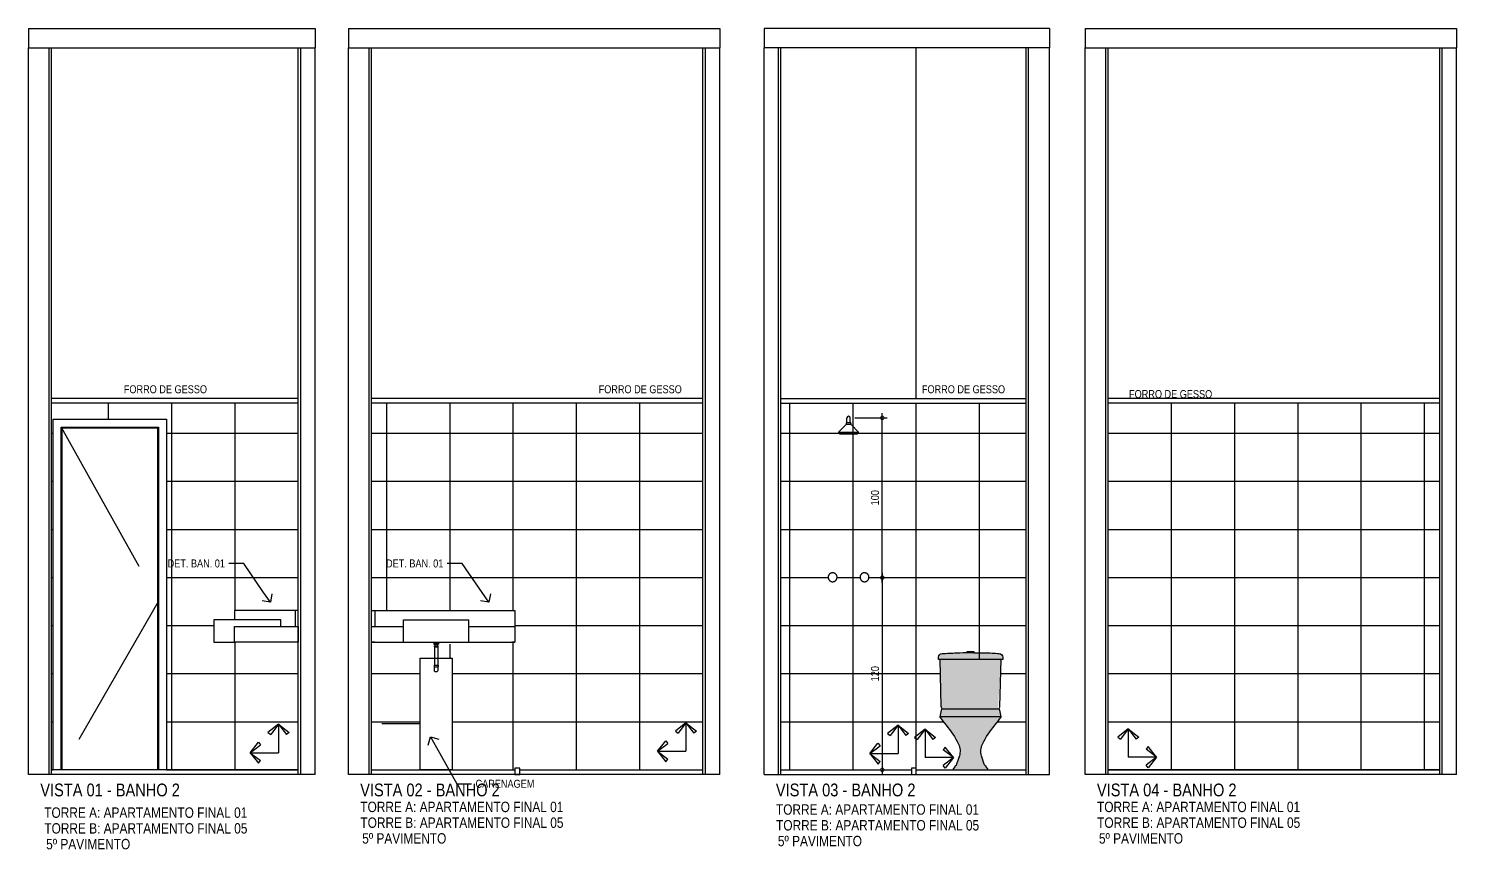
# Model space of a CAD drawing. Header units: metres. Extents: x 3 to 168, y -142 to 28.
# Drawn here: x 78.92 to 87.88, y -65.15 to -60 of the extents above; entities that cross this region are included whole.
import ezdxf
from ezdxf import colors
from ezdxf.entities.mleader import LeaderData, LeaderLine
from ezdxf.math import Vec2, Vec3

# ---------------------------------------------------------------- set-up
doc = ezdxf.new("R2010")
doc.units = ezdxf.units.M
doc.linetypes.add('DASHDOT', pattern=[1, 0.5, -0.25, 0, -0.25])
doc.linetypes.add('DASHEDX2', pattern=[1.5, 1, -0.5])
for name, color, linetype in [('AI-Marcenaria', 2, 'Continuous'), ('ARQ-ALV ACAB', 4, 'Continuous'), ('ARQ-ALV OSSO', 5, 'Continuous'), ('ARQ-AUX1', 1, 'Continuous'), ('ARQ-AUX2', 2, 'Continuous'), ('ARQ-CAX', 1, 'Continuous'), ('ARQ-CERÂMICA', 7, 'Continuous'), ('ARQ-DIM', 2, 'Continuous'), ('ARQ-PRJ', 7, 'DASHEDX2'), ('ARQ-SIM', 1, 'Continuous'), ('ARQ-TXT', 2, 'Continuous')]:
    doc.layers.add(name, color=color, linetype=linetype)
doc.styles.add('Adesa', font='ARIALN.TTF')
doc.dimstyles.new('ADESA 1-0025', dxfattribs={"dimtxt": 0.05, "dimasz": 0.045, "dimexe": 0.03, "dimexo": 0.04, "dimgap": 0.02, "dimtad": 1, "dimtoh": 1, "dimdec": 0, "dimlfac": 100, "dimzin": 4, "dimtxsty": 'Adesa', "dimblk": 'DOTSMALL', "dimcen": 1, "dimdle": 0.03, "dimclrd": 1, "dimclre": 1, "dimclrt": 256, "dimazin": 1, "dimtm": 1e-09, "dimtfac": 1, "dimtdec": 0, "dimtix": 1, "dimtmove": 2, "dimatfit": 0, "dimldrblk": 'DOTSMALL', "dimfxl": 0.8, "dimtvp": 2, "dimtolj": 1, "dimtzin": 0, "dimarcsym": 0})
pattern_1 = [(0, (84.49048, -64.65463), (0, 0.301625), [])]
pattern_2 = [(90, (84.4905, -64.65463), (-0.396875, 2e-17), [])]

# ---------------------------------------------------------------- blocks, each defined once
blk = doc.blocks.new('*U45')
for points in [[(0, 0), (0, 2.2), (-0.71, 2.2), (-0.71, 0)], [(-0.05, 0), (-0.05, 2.15), (-0.66, 2.15), (-0.66, 0)], [(-0.055, 0), (-0.055, 2.145), (-0.655, 2.145), (-0.655, 0)]]:
    blk.add_lwpolyline(points)
at = {"layer": 'ARQ-PRJ'}
blk.add_lwpolyline([(-0.05, 2.15), (-0.66, 1.0575), (-0.05, 0)], dxfattribs=at)
blk = doc.blocks.new('_Open90')
at = {"color": 0, "linetype": 'ByBlock', "lineweight": -2}
for p, q in [((0, 0), (-1, 0)), ((-0.5, 0.5), (0, 0)), ((0, 0), (-0.5, -0.5))]:
    blk.add_line(p, q, dxfattribs=at)
blk = doc.blocks.new('CP929_e')
h = blk.add_hatch(color=255)
h.dxf.hatch_style = 1
edge = h.paths.add_edge_path()
edge.add_line((-0.2008, 0.6911), (0.2008, 0.6911))
edge.add_line((0.2008, 0.6911), (0.2007, 0.706))
edge.add_arc((0.1775, 0.7059), 0.0232, 0.37381, 87.22967)
edge.add_arc((0.8026, 13.6236), 12.9097, 266.83094, 267.22967, ccw=False)
edge.add_arc((0.0251, -0.4194), 1.1548, 86.83094, 91.20233)
edge.add_arc((-0.2136, 10.9563), 10.2234, 270.68894, 271.20233, ccw=False)
edge.add_arc((-0.0771, -0.395), 1.1287, 90.68894, 95.2506)
edge.add_arc((-0.1791, 0.7056), 0.0234, 93.36347, 179.03178)
edge.add_line((-0.2025, 0.706), (-0.2026, 0.6928))
edge.add_line((-0.2026, 0.6928), (-0.2026, 0.6911))
edge.add_line((-0.2026, 0.6911), (-0.2008, 0.6911))
h = blk.add_hatch(color=255)
h.dxf.hatch_style = 1
h.paths.add_polyline_path([(0.19, 0.6911), (-0.19, 0.6911), (-0.183, 0.3966, 0.27163), (-0.1728, 0.38), (0.1728, 0.38, 0.27163), (0.183, 0.3966)])
edge = h.paths.add_edge_path()
edge.add_arc((0.1762, 0.3722), 0.0079, 11.58741, 90, ccw=False)
edge.add_line((0.1839, 0.3737), (0.1925, 0.3322))
edge.add_arc((0.19, 0.3317), 0.00247, -35.4858, 11.58741, ccw=False)
edge.add_arc((-0.451, 0.7887), 0.7897, 319.89583, 324.51388, ccw=False)
edge.add_arc((0.6061, -0.1016), 0.5923, 139.89614, 153.63505)
edge.add_arc((0.1638, 0.1176), 0.0987, 153.63507, 197.83963)
edge.add_line((0.0699, 0.0874), (0.0868, 0.0348))
edge.add_arc((0.1103, 0.0423), 0.0247, 197.84053, 235.7698)
edge.add_arc((0.0909, 0.0138), 0.00987, 34.0222, 55.76888, ccw=False)
edge.add_line((0.099, 0.0193), (0.1079, 0.0062))
edge.add_arc((0.1046, 0.0039), 0.00395, -90, 34.0313, ccw=False)
edge.add_line((0.1046, 0), (-0.1046, 0))
edge.add_arc((-0.1046, 0.0039), 0.00395, 145.96868, 270, ccw=False)
edge.add_line((-0.1079, 0.0062), (-0.099, 0.0193))
edge.add_arc((-0.0909, 0.0138), 0.00987, 124.22894, 145.97562, ccw=False)
edge.add_arc((-0.1103, 0.0423), 0.0247, 304.23111, 342.16038)
edge.add_line((-0.0868, 0.0348), (-0.0699, 0.0874))
edge.add_arc((-0.1638, 0.1176), 0.0987, 342.16044, 386.36499)
edge.add_arc((-0.6061, -0.1016), 0.5923, 26.36501, 40.10392)
edge.add_arc((0.451, 0.7887), 0.7897, 215.48579, 220.10384, ccw=False)
edge.add_arc((-0.19, 0.3317), 0.00247, 168.41164, 215.48486, ccw=False)
edge.add_line((-0.1925, 0.3322), (-0.1839, 0.3737))
edge.add_arc((-0.1762, 0.3722), 0.0079, 90, 168.41258, ccw=False)
edge.add_line((-0.1762, 0.38), (0.1762, 0.38))
edge = h.paths.add_edge_path()
edge.add_line((-0.19, 0.6911), (-0.183, 0.3966))
edge.add_arc((-0.1638, 0.3971), 0.0192, 181.31394, 242.15362)
edge = h.paths.add_edge_path()
edge.add_arc((-0.0018, -1.831), 2.5662, 89.96087, 93.97274)
edge.add_arc((-0.1782, 0.7056), 0.0234, 93.36347, 179.03178)
edge.add_line((-0.2016, 0.706), (-0.2017, 0.6928))
edge.add_arc((-0.1999, 0.6928), 0.00174, 180.28545, 270.64961)
edge.add_line((-0.1999, 0.6911), (-0.1971, 0.6911))
edge.add_line((-0.1971, 0.6911), (0.1971, 0.6911))
edge.add_line((0.1971, 0.6911), (0.1999, 0.6911))
edge.add_arc((0.1999, 0.6928), 0.00174, 269.3504, 359.71454)
edge.add_line((0.2017, 0.6928), (0.2016, 0.706))
edge.add_arc((0.1782, 0.7056), 0.0234, 0.96759, 86.6359)
edge.add_arc((0.0018, -1.8311), 2.5662, 86.02734, 90.03922)
for points in [[(-0.2008, 0.6911), (0.2008, 0.6911), (0.2007, 0.706, 0.398231), (0.1787, 0.729, -0.00174), (0.0889, 0.7337, 0.019076), (0.0009, 0.7352, -0.00224), (-0.0907, 0.7337, 0.019907), (-0.1804, 0.729, 0.39224), (-0.2025, 0.706), (-0.2026, 0.6928), (-0.2026, 0.6911)], [(0.1762, 0.38, -0.356146), (0.1839, 0.3737), (0.1925, 0.3322, -0.208334), (0.1921, 0.3302, -0.020153), (0.1531, 0.2799, 0.060019), (0.0754, 0.1614, 0.195307), (0.0699, 0.0874), (0.0868, 0.0348, 0.167025), (0.0964, 0.0219, -0.095174), (0.099, 0.0193), (0.1079, 0.0062, -0.601047), (0.1046, 0), (-0.1046, 0, -0.601047), (-0.1079, 0.0062), (-0.099, 0.0193, -0.095174), (-0.0964, 0.0219, 0.167025), (-0.0868, 0.0348), (-0.0699, 0.0874, 0.195307), (-0.0754, 0.1614, 0.060019), (-0.1531, 0.2799, -0.020153), (-0.1921, 0.3302, -0.208334), (-0.1925, 0.3322), (-0.1839, 0.3737, -0.356146), (-0.1762, 0.38)]]:
    blk.add_lwpolyline(points, format="xyb", close=True)
at = {"ltscale": 0.016708}
blk.add_lwpolyline([(-0.0237, 0.7353), (-0.0237, 0.7386, -0.407176), (-0.0218, 0.7406, -0.006022), (0, 0.7409, -0.006022), (0.0218, 0.7406, -0.407176), (0.0237, 0.7386), (0.0237, 0.7352)], format="xyb", dxfattribs=at)
for points in [[(-0.19, 0.6911), (-0.183, 0.3966, 0.27188), (-0.1728, 0.38)], [(0.1728, 0.38, 0.27188), (0.183, 0.3966), (0.19, 0.6911)]]:
    blk.add_lwpolyline(points, format="xyb")
for points in [[(-0.19, 0.6911), (0.19, 0.6911)], [(-0.19, 0.3317), (0.19, 0.3317)]]:
    blk.add_lwpolyline(points)
at = {"linetype": 'DASHDOT', "ltscale": 6.24726e-05}
blk.add_lwpolyline([(0.0866, 0.1829), (0.0866, 0.1829)], dxfattribs=at)
blk = doc.blocks.new('MIST. CHUV.')
for points in [[(-0.128, 0), (-0.128, 0.0016), (-0.1277, 0.0037), (-0.1274, 0.0058), (-0.1269, 0.0079), (-0.1266, 0.0089), (-0.1262, 0.0099), (-0.1258, 0.0109), (-0.1254, 0.0118), (-0.1249, 0.0128), (-0.1244, 0.0137), (-0.1239, 0.0146), (-0.1233, 0.0155), (-0.1227, 0.0164), (-0.1221, 0.0172), (-0.1214, 0.0181), (-0.1207, 0.0189), (-0.12, 0.0196), (-0.1192, 0.0204), (-0.1184, 0.0211), (-0.1176, 0.0218), (-0.1159, 0.023), (-0.1141, 0.0242), (-0.1123, 0.0252), (-0.1113, 0.0256), (-0.1103, 0.026), (-0.1094, 0.0264), (-0.1083, 0.0267), (-0.1073, 0.027), (-0.1063, 0.0273), (-0.1053, 0.0275), (-0.1042, 0.0277), (-0.1032, 0.0278), (-0.1021, 0.0279), (-0.1011, 0.028), (-0.1, 0.028), (-0.0984, 0.028), (-0.0963, 0.0278), (-0.0942, 0.0274), (-0.0921, 0.0269), (-0.0911, 0.0266), (-0.0901, 0.0262), (-0.0891, 0.0258), (-0.0882, 0.0254), (-0.0872, 0.0249), (-0.0863, 0.0244), (-0.0854, 0.0239), (-0.0845, 0.0233), (-0.0836, 0.0227), (-0.0828, 0.0221), (-0.0819, 0.0214), (-0.0811, 0.0207), (-0.0804, 0.02), (-0.0796, 0.0192), (-0.0789, 0.0184), (-0.0782, 0.0176), (-0.077, 0.0159), (-0.0758, 0.0141), (-0.0748, 0.0123), (-0.0744, 0.0113), (-0.074, 0.0103), (-0.0736, 0.0094), (-0.0733, 0.0084), (-0.073, 0.0073), (-0.0727, 0.0063), (-0.0725, 0.0053), (-0.0723, 0.0042), (-0.0722, 0.0032), (-0.0721, 0.0021), (-0.072, 0.0011), (-0.072, 0), (-0.072, -0.0016), (-0.0722, -0.0037), (-0.0726, -0.0058), (-0.0731, -0.0079), (-0.0734, -0.0089), (-0.0738, -0.0099), (-0.0742, -0.0109), (-0.0746, -0.0118), (-0.0751, -0.0128), (-0.0756, -0.0137), (-0.0761, -0.0146), (-0.0767, -0.0155), (-0.0773, -0.0164), (-0.0779, -0.0172), (-0.0786, -0.0181), (-0.0793, -0.0189), (-0.08, -0.0196), (-0.0808, -0.0204), (-0.0816, -0.0211), (-0.0824, -0.0218), (-0.0841, -0.023), (-0.0859, -0.0242), (-0.0877, -0.0252), (-0.0887, -0.0256), (-0.0897, -0.026), (-0.0906, -0.0264), (-0.0916, -0.0267), (-0.0927, -0.027), (-0.0937, -0.0273), (-0.0947, -0.0275), (-0.0958, -0.0277), (-0.0968, -0.0278), (-0.0979, -0.0279), (-0.0989, -0.028), (-0.1, -0.028), (-0.1016, -0.028), (-0.1037, -0.0277), (-0.1058, -0.0274), (-0.1079, -0.0269), (-0.1089, -0.0266), (-0.1099, -0.0262), (-0.1109, -0.0258), (-0.1118, -0.0254), (-0.1128, -0.0249), (-0.1137, -0.0244), (-0.1146, -0.0239), (-0.1155, -0.0233), (-0.1164, -0.0227), (-0.1172, -0.0221), (-0.1181, -0.0214), (-0.1189, -0.0207), (-0.1196, -0.02), (-0.1204, -0.0192), (-0.1211, -0.0184), (-0.1218, -0.0176), (-0.123, -0.0159), (-0.1242, -0.0141), (-0.1252, -0.0123), (-0.1256, -0.0113), (-0.126, -0.0103), (-0.1264, -0.0094), (-0.1267, -0.0083), (-0.127, -0.0073), (-0.1273, -0.0063), (-0.1275, -0.0053), (-0.1277, -0.0042), (-0.1278, -0.0032), (-0.1279, -0.0021), (-0.128, -0.0011)], [(0.072, 0), (0.072, 0.0016), (0.0723, 0.0037), (0.0726, 0.0058), (0.0731, 0.0079), (0.0734, 0.0089), (0.0738, 0.0099), (0.0742, 0.0109), (0.0746, 0.0118), (0.0751, 0.0128), (0.0756, 0.0137), (0.0761, 0.0146), (0.0767, 0.0155), (0.0773, 0.0164), (0.0779, 0.0172), (0.0786, 0.0181), (0.0793, 0.0189), (0.08, 0.0196), (0.0808, 0.0204), (0.0816, 0.0211), (0.0824, 0.0218), (0.0841, 0.023), (0.0859, 0.0242), (0.0877, 0.0252), (0.0887, 0.0256), (0.0897, 0.026), (0.0906, 0.0264), (0.0917, 0.0267), (0.0927, 0.027), (0.0937, 0.0273), (0.0947, 0.0275), (0.0958, 0.0277), (0.0968, 0.0278), (0.0979, 0.0279), (0.0989, 0.028), (0.1, 0.028), (0.1016, 0.028), (0.1037, 0.0278), (0.1058, 0.0274), (0.1079, 0.0269), (0.1089, 0.0266), (0.1099, 0.0262), (0.1109, 0.0258), (0.1118, 0.0254), (0.1128, 0.0249), (0.1137, 0.0244), (0.1146, 0.0239), (0.1155, 0.0233), (0.1164, 0.0227), (0.1172, 0.0221), (0.1181, 0.0214), (0.1189, 0.0207), (0.1196, 0.02), (0.1204, 0.0192), (0.1211, 0.0184), (0.1218, 0.0176), (0.123, 0.0159), (0.1242, 0.0141), (0.1252, 0.0123), (0.1256, 0.0113), (0.126, 0.0103), (0.1264, 0.0094), (0.1267, 0.0084), (0.127, 0.0073), (0.1273, 0.0063), (0.1275, 0.0053), (0.1277, 0.0042), (0.1278, 0.0032), (0.1279, 0.0021), (0.128, 0.0011), (0.128, 0), (0.128, -0.0016), (0.1277, -0.0037), (0.1274, -0.0058), (0.1269, -0.0079), (0.1266, -0.0089), (0.1262, -0.0099), (0.1258, -0.0109), (0.1254, -0.0118), (0.1249, -0.0128), (0.1244, -0.0137), (0.1239, -0.0146), (0.1233, -0.0155), (0.1227, -0.0164), (0.1221, -0.0172), (0.1214, -0.0181), (0.1207, -0.0189), (0.12, -0.0196), (0.1192, -0.0204), (0.1184, -0.0211), (0.1176, -0.0218), (0.1159, -0.023), (0.1141, -0.0242), (0.1123, -0.0252), (0.1113, -0.0256), (0.1103, -0.026), (0.1094, -0.0264), (0.1083, -0.0267), (0.1073, -0.027), (0.1063, -0.0273), (0.1053, -0.0275), (0.1042, -0.0277), (0.1032, -0.0278), (0.1021, -0.0279), (0.1011, -0.028), (0.1, -0.028), (0.0984, -0.0279), (0.0963, -0.0277), (0.0942, -0.0274), (0.0921, -0.0269), (0.0911, -0.0266), (0.0901, -0.0262), (0.0891, -0.0258), (0.0882, -0.0254), (0.0872, -0.0249), (0.0863, -0.0244), (0.0854, -0.0239), (0.0845, -0.0233), (0.0836, -0.0227), (0.0828, -0.0221), (0.0819, -0.0214), (0.0811, -0.0207), (0.0804, -0.02), (0.0796, -0.0192), (0.0789, -0.0184), (0.0782, -0.0176), (0.077, -0.0159), (0.0758, -0.0141), (0.0748, -0.0123), (0.0744, -0.0113), (0.074, -0.0103), (0.0736, -0.0094), (0.0733, -0.0083), (0.073, -0.0073), (0.0727, -0.0063), (0.0725, -0.0053), (0.0723, -0.0042), (0.0722, -0.0032), (0.0721, -0.0021), (0.072, -0.0011)]]:
    blk.add_lwpolyline(points, close=True)
blk = doc.blocks.new('chuveiro frente')
for p, q in [((-0.01, 0.0698), (-0.01, 0.0998)), ((0.01, 0.0698), (0.01, 0.0998)), ((-0.0626, 0.01), (0.0626, 0.01)), ((-0.0623, 0.005), (0.0623, 0.005)), ((-0.0174, 0.0566), (-0.0613, 0.0127)), ((-0.0549, 0), (0.0549, 0)), ((-0.0109, 0.0698), (0.0109, 0.0698)), ((-0.0109, 0.0598), (0.0109, 0.0598)), ((0.0174, 0.0566), (0.0613, 0.0127))]:
    blk.add_line(p, q)
for centre, radius, start, end in [((0, 0.0998), 0.01, 0, 180), ((-0.0549, 0.008), 0.008, 143.71904, 270), ((-0.0109, 0.0518), 0.008, 90, 143.71904), ((-0.0109, 0.0648), 0.005, 90, 270), ((0.0109, 0.0648), 0.005, 270, 90), ((0.0109, 0.0518), 0.008, 36.28096, 90), ((0.0549, 0.008), 0.008, 270, 36.28096)]:
    blk.add_arc(centre, radius, start, end)
blk = doc.blocks.new('_DotSmall')
at = {"color": 0, "linetype": 'ByBlock', "const_width": 0.5}
blk.add_lwpolyline([(-0.0625, 0, 1), (0.0625, 0, 1)], format="xyb", close=True, dxfattribs=at)
blk = doc.blocks.new('*D184')
at = {"layer": 'ARQ-DIM', "color": 1, "lineweight": -2, "transparency": 16777216}
for p, q in [((84.2773, -63.4187), (84.2773, -64.6846)), ((84.2334, -63.4487), (84.3073, -63.4487)), ((84.0634, -64.6546), (84.3073, -64.6546))]:
    blk.add_line(p, q, dxfattribs=at)
at = {"layer": 'Defpoints', "color": 0, "transparency": 16777216}
for p in [(84.1934, -63.4487), (84.0234, -64.6546), (84.2773, -64.6546)]:
    blk.add_point(p, dxfattribs=at)
at = {"layer": 'ARQ-DIM', "color": 1, "lineweight": -2, "transparency": 16777216, "xscale": 0.045, "yscale": 0.045, "zscale": 0.045}
for p, rotation in [((84.2773, -63.4487), 90), ((84.2773, -64.6546), 270)]:
    blk.add_blockref('_DotSmall', p, dxfattribs=dict(at, rotation=rotation))
at = {"layer": 'ARQ-DIM', "transparency": 16777216, "insert": (84.2318, -64.0517), "char_height": 0.05, "attachment_point": 5, "rotation": 90, "style": 'Adesa'}
blk.add_mtext('\\A1;120', dxfattribs=at)
blk = doc.blocks.new('*D185')
at = {"layer": 'ARQ-DIM', "color": 1, "lineweight": -2, "transparency": 16777216}
for p, q in [((84.1055, -62.4466), (84.3073, -62.4466)), ((84.2773, -63.4787), (84.2773, -62.4166)), ((84.2334, -63.4487), (84.3073, -63.4487))]:
    blk.add_line(p, q, dxfattribs=at)
at = {"layer": 'Defpoints', "color": 0, "transparency": 16777216}
for p in [(84.0655, -62.4466), (84.2773, -62.4466), (84.1934, -63.4487)]:
    blk.add_point(p, dxfattribs=at)
at = {"layer": 'ARQ-DIM', "color": 1, "lineweight": -2, "transparency": 16777216, "xscale": 0.045, "yscale": 0.045, "zscale": 0.045}
for p, rotation in [((84.2773, -62.4466), 90), ((84.2773, -63.4487), 270)]:
    blk.add_blockref('_DotSmall', p, dxfattribs=dict(at, rotation=rotation))
at = {"layer": 'ARQ-DIM', "transparency": 16777216, "insert": (84.2318, -62.9477), "char_height": 0.05, "attachment_point": 5, "rotation": 90, "style": 'Adesa'}
blk.add_mtext('\\A1;100', dxfattribs=at)
blk = doc.blocks.new('Seta para pag.piso')
for p, q in [((0, 0.1126), (-0.0418, 0.0796)), ((-0.0418, 0.0796), (-0.0312, 0.0715)), ((0, 0.1126), (-0.0312, 0.0715)), ((0, 0.1126), (0, 0)), ((0, 0.1126), (0.0418, 0.0795)), ((0, 0.1126), (0.0312, 0.0715)), ((0.0418, 0.0795), (0.0312, 0.0715)), ((-0.1126, 0), (-0.0795, 0.0418)), ((-0.1126, 0), (-0.0715, 0.0312)), ((-0.1126, 0), (0, 0)), ((-0.1126, 0), (-0.0796, -0.0418)), ((-0.1126, 0), (-0.0715, -0.0312)), ((-0.0795, 0.0418), (-0.0715, 0.0312)), ((-0.0796, -0.0418), (-0.0715, -0.0312))]:
    blk.add_line(p, q)
blk = doc.blocks.new('AREAS MOLHADAS')
at = {"layer": 'ARQ-CERÂMICA'}
h = blk.add_hatch(dxfattribs=at)
h.set_pattern_fill('LINE', color=256, scale=0.095)
h.set_pattern_definition([(0, (80.6123, -64.65463), (0, 0.301625), [])])
h.paths.add_polyline_path([(80.6123, -62.3546), (79.7845, -62.3546), (79.7845, -64.6546), (80.6123, -64.6546), (80.6123, -63.8546), (80.2123, -63.8546), (80.0823, -63.8546), (80.0823, -63.7146), (80.2123, -63.7146), (80.2123, -63.6546), (80.5923, -63.6546), (80.6123, -63.6546)])
h.paths.add_polyline_path([(79.7845, -62.3546), (79.0645, -62.3546), (79.0645, -64.6546), (79.0745, -64.6546), (79.0745, -62.4546), (79.7845, -62.4546)])
h = blk.add_hatch(dxfattribs=at)
h.set_pattern_fill('LINE', color=256, scale=0.125, angle=90)
h.set_pattern_definition([(90, (80.6123, -64.65463), (-0.396875, 2e-17), [])])
h.paths.add_polyline_path([(80.6123, -62.3546), (79.0645, -62.3546), (79.0645, -64.6546), (79.0745, -64.6546), (79.0745, -62.4546), (79.7845, -62.4546), (79.7845, -64.6546), (80.6123, -64.6546), (80.6123, -63.8546), (80.2123, -63.8546), (80.0823, -63.8546), (80.0823, -63.7146), (80.2123, -63.7146), (80.2123, -63.6546), (80.5923, -63.6546), (80.6123, -63.6546)])
h = blk.add_hatch(dxfattribs=at)
h.set_pattern_fill('LINE', color=256, scale=0.095)
h.set_pattern_definition([(0, (83.1519, -64.65463), (0, 0.301625), [])])
h.paths.add_polyline_path([(81.0719, -62.3546), (81.5387, -62.3546), (83.1519, -62.3546), (83.1519, -64.6546), (82.0019, -64.6546), (82.0019, -64.6446), (81.9719, -64.6446), (81.9719, -64.6546), (81.5769, -64.6546), (81.5769, -63.9546), (81.487, -63.9546), (81.487, -63.8838), (81.4888, -63.8838), (81.4888, -63.8673), (81.4925, -63.8673), (81.9719, -63.8546), (81.9719, -63.6546), (81.9519, -63.6546), (81.0719, -63.6546)])
h.paths.add_polyline_path([(81.0719, -63.8546), (81.0919, -63.8546), (81.4624, -63.8546), (81.4624, -63.8774), (81.4652, -63.8774), (81.4652, -63.8838), (81.4663, -63.9546), (81.3769, -63.9546), (81.3769, -64.6546), (81.0719, -64.6546)], flags=17)
h = blk.add_hatch(dxfattribs=at)
h.set_pattern_fill('LINE', color=256, scale=0.125, angle=90)
h.set_pattern_definition([(90, (83.1519, -64.65463), (-0.396875, 2e-17), [])])
h.paths.add_polyline_path([(81.0719, -62.3546), (81.5387, -62.3546), (83.1519, -62.3546), (83.1519, -64.6546), (82.0019, -64.6546), (82.0019, -64.6446), (81.9719, -64.6446), (81.9719, -64.6546), (81.5769, -64.6546), (81.5769, -63.9546), (81.487, -63.9546), (81.487, -63.8838), (81.4888, -63.8838), (81.4888, -63.8673), (81.4925, -63.8673), (81.9719, -63.8546), (81.9719, -63.6546), (81.9519, -63.6546), (81.0719, -63.6546)])
h = blk.add_hatch(dxfattribs=at)
h.set_pattern_fill('LINE', color=256, scale=0.095)
h.set_pattern_definition(pattern_1)
h.paths.add_polyline_path([(83.6405, -64.6546), (84.4605, -64.6546), (84.4605, -64.6446), (84.4905, -64.6446), (84.4905, -62.3546), (83.6405, -62.3546)])
h.paths.add_polyline_path([(83.9428, -63.4646), (83.9369, -63.4513), (83.9384, -63.4362), (83.9475, -63.424), (83.9608, -63.4181), (83.9759, -63.4195), (83.9881, -63.4286), (83.994, -63.442), (83.9926, -63.4571), (83.9835, -63.4693), (83.9701, -63.4752), (83.955, -63.4738)], flags=16)
h.paths.add_polyline_path([(84.1458, -63.4678), (84.1377, -63.4552), (84.1373, -63.44), (84.1443, -63.427), (84.1569, -63.4189), (84.1721, -63.4184), (84.1852, -63.4254), (84.1932, -63.4381), (84.1937, -63.4533), (84.1867, -63.4663), (84.174, -63.4744), (84.1589, -63.4748)], flags=16)
h.paths.add_polyline_path([(84.018, -62.5414), (84.0032, -62.5414, 0.6742)], flags=16)
h.paths.add_polyline_path([(84.2835, -64.1136), (84.2835, -63.9931), (84.1795, -63.9931), (84.1795, -64.1136)], flags=24)
h.paths.add_polyline_path([(84.2835, -63.0096), (84.2835, -62.8891), (84.1795, -62.8891), (84.1795, -63.0096)], flags=24)
h = blk.add_hatch(dxfattribs=at)
h.set_pattern_fill('LINE', color=256, scale=0.125, angle=90)
h.set_pattern_definition(pattern_2)
h.paths.add_polyline_path([(83.6405, -64.6546), (84.4605, -64.6546), (84.4605, -64.6446), (84.4905, -64.6446), (84.4905, -62.3546), (83.6405, -62.3546)])
h.paths.add_polyline_path([(84.0032, -62.5414, 0.6742), (84.018, -62.5414)], flags=16)
h.paths.add_polyline_path([(83.9867, -63.427), (83.9936, -63.4398), (83.9933, -63.455), (83.9851, -63.4678), (83.9723, -63.4748), (83.9571, -63.4745), (83.9443, -63.4663), (83.9374, -63.4534), (83.9376, -63.4382), (83.9458, -63.4254), (83.9587, -63.4185), (83.9739, -63.4188)], flags=16)
h.paths.add_polyline_path([(84.166, -63.4176), (84.1806, -63.4219), (84.1908, -63.4327), (84.1945, -63.4472), (84.1902, -63.4618), (84.1794, -63.472), (84.1649, -63.4756), (84.1504, -63.4714), (84.1401, -63.4606), (84.1365, -63.4461), (84.1407, -63.4315), (84.1515, -63.4213)], flags=16)
h.paths.add_polyline_path([(84.2835, -64.1136), (84.2835, -63.9931), (84.1795, -63.9931), (84.1795, -64.1136)], flags=24)
h.paths.add_polyline_path([(84.2835, -63.0096), (84.2835, -62.8891), (84.1795, -62.8891), (84.1795, -63.0096)], flags=24)
h = blk.add_hatch(dxfattribs=at)
h.set_pattern_fill('LINE', color=256, scale=0.095)
h.set_pattern_definition(pattern_1)
h.paths.add_polyline_path([(84.4905, -62.3546), (85.1806, -62.3546), (85.1806, -64.6546), (84.9352, -64.6545, 0.600997), (84.9385, -64.6484), (84.9285, -64.6335, -0.185237), (84.9174, -64.6198), (84.9005, -64.5672, -0.195307), (84.906, -64.4931, -0.060019), (84.9837, -64.3746, 0.02071), (85.0237, -64.3229), (85.0232, -64.3229), (85.0132, -64.2745), (85.0034, -64.2745, 0.27163), (85.0136, -64.2579), (85.0207, -63.9634), (84.6406, -63.9634), (84.6476, -64.2579, 0.27163), (84.6578, -64.2745), (84.648, -64.2745), (84.6379, -64.3234, 0.020493), (84.6776, -64.3746, -0.06002), (84.7552, -64.4931, -0.195307), (84.7607, -64.5672), (84.7438, -64.6198, -0.185237), (84.7327, -64.6335), (84.7185, -64.6546), (84.4905, -64.6546)])
h.paths.add_polyline_path([(84.8088, -63.9139, -0.006022), (84.8306, -63.9137, -0.006022), (84.8524, -63.9139, -0.407179), (84.8543, -63.9159), (84.8543, -63.914, 0.006555), (84.8306, -63.9137, 0.006022), (84.8088, -63.9139, 0.407179), (84.8069, -63.9159), (84.8069, -63.9159, -0.407176)], flags=16)
h = blk.add_hatch(dxfattribs=at)
h.set_pattern_fill('LINE', color=256, scale=0.125, angle=90)
h.set_pattern_definition(pattern_2)
h.paths.add_polyline_path([(84.4905, -62.3546), (85.1806, -62.3546), (85.1806, -64.6546), (84.9352, -64.6545, 0.600997), (84.9385, -64.6484), (84.9285, -64.6335, -0.185237), (84.9174, -64.6198), (84.9005, -64.5672, -0.195307), (84.906, -64.4931, -0.060019), (84.9837, -64.3746, 0.02071), (85.0237, -64.3229), (85.0232, -64.3229), (85.0132, -64.2745), (85.0034, -64.2745, 0.27163), (85.0136, -64.2579), (85.0207, -63.9634), (84.6406, -63.9634), (84.6476, -64.2579, 0.27163), (84.6578, -64.2745), (84.648, -64.2745), (84.6379, -64.3234, 0.020493), (84.6776, -64.3746, -0.06002), (84.7552, -64.4931, -0.195307), (84.7607, -64.5672), (84.7438, -64.6198, -0.185237), (84.7327, -64.6335), (84.7185, -64.6546), (84.4905, -64.6546)])
h.paths.add_polyline_path([(84.8069, -63.9159), (84.8069, -63.9159, -0.407176), (84.8088, -63.9139, -0.006022), (84.8306, -63.9137, -0.006022), (84.8524, -63.9139, -0.407179), (84.8543, -63.9159), (84.8543, -63.914, 0.006555), (84.8306, -63.9137, 0.006022), (84.8088, -63.9139, 0.407179)], flags=16)
h = blk.add_hatch(dxfattribs=at)
h.set_pattern_fill('LINE', color=256, scale=0.095)
h.set_pattern_definition([(0, (85.69523, -64.65463), (0, 0.301625), [])])
h.paths.add_polyline_path([(87.7752, -62.3546), (85.6952, -62.3546), (85.6952, -64.6546), (87.7752, -64.6546)])
h = blk.add_hatch(dxfattribs=at)
h.set_pattern_fill('LINE', color=256, scale=0.125, angle=90)
h.set_pattern_definition([(90, (85.69523, -64.65463), (-0.396875, 2e-17), [])])
h.paths.add_polyline_path([(87.7752, -62.3546), (85.6952, -62.3546), (85.6952, -64.6546), (87.7752, -64.6546)])
h = blk.add_hatch(dxfattribs=at)
h.set_pattern_fill('ANGLE', color=256, scale=0.095, angle=90)
h.set_pattern_definition([(90, (0, 0), (-0.663575, 4e-17), [0.4826, -0.180975]), (180, (0, 0), (-8e-17, -0.663575), [0.4826, -0.180975])])
h.paths.add_polyline_path([(81.0719, -63.8546), (81.0919, -63.8546), (81.4624, -63.8546), (81.4624, -63.8673), (81.4687, -63.8673), (81.4687, -63.8774), (81.4652, -63.8774), (81.4652, -63.8838), (81.467, -63.8838), (81.467, -63.9546), (81.3769, -63.9546), (81.3769, -64.6546), (81.0719, -64.6546)])
at = {"ltscale": 0.475}
blk.add_lwpolyline([(80.2123, -63.8546), (80.2123, -63.7546), (80.5967, -63.7546)], dxfattribs=at)
at = {"layer": 'AI-Marcenaria'}
blk.add_lwpolyline([(80.6123, -63.8546), (80.2123, -63.8546), (80.2123, -63.7546), (80.6123, -63.7546)], close=True, dxfattribs=at)
at = {"layer": 'ARQ-ALV ACAB'}
for p, q in [((79.0645, -64.6846), (79.0645, -60.1246)), ((80.6123, -64.6846, 0), (80.6123, -60.1246, 0)), ((81.0719, -64.6846, 0), (81.0719, -60.1246, 0)), ((83.1519, -64.6846, 0), (83.1519, -60.1246, 0)), ((83.6405, -64.6846, 0), (83.6405, -60.1246, 0)), ((85.1806, -64.6846, 0), (85.1806, -60.1246, 0)), ((85.6952, -64.6846, 0), (85.6952, -60.1246, 0)), ((87.7752, -64.6846, 0), (87.7752, -60.1246, 0)), ((80.6123, -64.6546, 0), (79.0645, -64.6546)), ((81.0719, -64.6546, 0), (81.9719, -64.6546, 0)), ((82.0019, -64.6546, 0), (83.1519, -64.6546, 0)), ((83.6405, -64.6546, 0), (84.4605, -64.6546, 0)), ((84.4905, -64.6546, 0), (85.1806, -64.6546, 0)), ((87.7752, -64.6546, 0), (85.6952, -64.6546, 0))]:
    blk.add_line(p, q, dxfattribs=at)
at = {"layer": 'ARQ-ALV ACAB', "elevation": 0}
for points in [[(82.0019, -64.6446), (81.9719, -64.6446), (81.9719, -64.6846), (82.0019, -64.6846)], [(84.4905, -64.6446), (84.4605, -64.6446), (84.4605, -64.6846), (84.4905, -64.6846)]]:
    blk.add_lwpolyline(points, close=True, dxfattribs=at)
at = {"layer": 'ARQ-ALV OSSO'}
for p, q in [((78.9196, -64.6846), (78.9196, -60.1246)), ((79.0495, -64.6846), (79.0495, -60.1246)), ((80.6273, -64.6846, 0), (80.6273, -60.1246, 0)), ((80.7173, -64.6846, 0), (80.7173, -60.1246, 0)), ((80.927, -64.6846, 0), (80.927, -60.1246, 0)), ((81.0569, -64.6846, 0), (81.0569, -60.1246, 0)), ((83.1669, -64.6846, 0), (83.1669, -60.1246, 0)), ((83.2569, -64.6846, 0), (83.2569, -60.1246, 0)), ((83.5355, -64.6846, 0), (83.5355, -60.1246, 0)), ((83.6255, -64.6846, 0), (83.6255, -60.1246, 0)), ((85.1955, -64.6846, 0), (85.1955, -60.1246, 0)), ((85.3255, -64.6846, 0), (85.3255, -60.1246, 0)), ((85.5503, -64.6846, 0), (85.5503, -60.1246, 0)), ((85.6802, -64.6846, 0), (85.6802, -60.1246, 0)), ((87.7902, -64.6846, 0), (87.7902, -60.1246, 0)), ((87.8802, -64.6846, 0), (87.8802, -60.1246, 0)), ((80.7173, -64.6846, 0), (78.9196, -64.6846)), ((83.2569, -64.6846, 0), (80.927, -64.6846, 0)), ((83.5355, -64.6846, 0), (85.3255, -64.6846, 0)), ((87.8802, -64.6846, 0), (85.5503, -64.6846, 0))]:
    blk.add_line(p, q, dxfattribs=at)
at = {"layer": 'ARQ-AUX1'}
for p, q in [((80.6123, -62.3246, 0), (79.0645, -62.3246)), ((80.6123, -62.3546, 0), (79.0645, -62.3546)), ((83.1519, -62.3246, 0), (81.0719, -62.3246, 0)), ((83.1519, -62.3546, 0), (81.0719, -62.3546, 0)), ((83.6405, -62.3246, 0), (85.1806, -62.3246, 0)), ((83.6405, -62.3546, 0), (85.1806, -62.3546, 0)), ((87.7752, -62.3246, 0), (85.6952, -62.3246, 0)), ((87.7752, -62.3546, 0), (85.6952, -62.3546, 0))]:
    blk.add_line(p, q, dxfattribs=at)
at = {"layer": 'ARQ-AUX1', "elevation": 0}
blk.add_lwpolyline([(81.5387, -62.3546), (81.0719, -62.3546)], dxfattribs=at)
blk.add_lwpolyline([(81.3769, -63.9546), (81.5769, -63.9546), (81.5769, -64.6546), (81.3769, -64.6546)], close=True, dxfattribs=at)
at = {"layer": 'ARQ-AUX2'}
for p, q in [((78.9196, -60.0046), (80.7173, -60.0046, 0)), ((80.927, -60.0046, 0), (83.2569, -60.0046, 0)), ((85.3255, -60.0046, 0), (83.5355, -60.0046, 0)), ((85.5503, -60.0046, 0), (87.8802, -60.0046, 0)), ((78.9196, -60.1246), (80.7173, -60.1246, 0)), ((80.927, -60.1246, 0), (83.2569, -60.1246, 0)), ((85.3255, -60.1246, 0), (83.5355, -60.1246, 0)), ((84.4905, -62.3246, 0), (84.4905, -60.1246, 0)), ((85.5503, -60.1246, 0), (87.8802, -60.1246, 0)), ((84.4905, -64.6546, 0), (84.4905, -62.3546, 0)), ((81.0799, -63.6546, 0), (81.9537, -63.6546, 0)), ((81.0719, -63.7546, 0), (81.2719, -63.7546, 0)), ((81.2719, -63.7146, 0), (81.6819, -63.7146, 0)), ((81.2719, -63.8546, 0), (81.2719, -63.7146, 0)), ((81.6819, -63.8546, 0), (81.6819, -63.7146, 0)), ((81.6819, -63.7546, 0), (81.9719, -63.7546, 0)), ((81.0719, -63.8546, 0), (81.9719, -63.8546, 0)), ((81.4624, -63.8578, 0), (81.4925, -63.8578, 0)), ((81.4624, -63.8578, 0), (81.4624, -63.8673, 0)), ((81.4624, -63.8673, 0), (81.4925, -63.8673, 0)), ((81.4637, -63.8546, 0), (81.4637, -63.8578, 0)), ((81.4652, -63.8774, 0), (81.4652, -63.8838, 0)), ((81.4652, -63.8774, 0), (81.4888, -63.8774, 0)), ((81.4652, -63.8838, 0), (81.4888, -63.8838, 0)), ((81.467, -63.8838, 0), (81.467, -63.999, 0)), ((81.4687, -63.8578, 0), (81.4687, -63.8673, 0)), ((81.4687, -63.8673, 0), (81.4687, -63.8774, 0)), ((81.4862, -63.8578, 0), (81.4862, -63.8673, 0)), ((81.4862, -63.8673, 0), (81.4862, -63.8779, 0)), ((81.487, -63.8838, 0), (81.487, -63.999, 0)), ((81.4888, -63.8774, 0), (81.4888, -63.8838, 0)), ((81.4911, -63.8546, 0), (81.4911, -63.8578, 0)), ((81.4925, -63.8578, 0), (81.4925, -63.8673, 0)), ((81.4643, -63.999, 0), (81.4643, -64.0085, 0)), ((81.4643, -63.999, 0), (81.4895, -63.999, 0)), ((81.4643, -64.0085, 0), (81.4895, -64.0085, 0)), ((81.4656, -64.0085, 0), (81.4656, -64.0333, 0)), ((81.4886, -64.0085, 0), (81.4886, -64.0333, 0)), ((81.4895, -63.999, 0), (81.4895, -64.0085, 0))]:
    blk.add_line(p, q, dxfattribs=at)
for points in [[(78.9196, -60.0046), (78.9196, -60.1246)], [(80.5923, -63.6546), (80.2123, -63.6546), (80.2123, -63.7146)], [(80.3773, -63.7546), (80.3773, -63.7546), (80.6123, -63.7546), (80.6123, -63.6546), (80.5588, -63.6546)], [(80.5023, -63.7546), (80.5023, -63.7146), (80.0823, -63.7146), (80.0823, -63.8546), (80.2123, -63.8546)]]:
    blk.add_lwpolyline(points, dxfattribs=at)
at = {"layer": 'ARQ-AUX2', "elevation": 0}
for points in [[(80.7173, -60.0046), (80.7173, -60.1246)], [(80.927, -60.0046), (80.927, -60.1246)], [(83.2569, -60.0046), (83.2569, -60.1246)], [(83.5355, -60.0046), (83.5355, -60.1246)], [(85.3255, -60.0046), (85.3255, -60.1246)], [(85.5503, -60.0046), (85.5503, -60.1246)], [(87.8802, -60.0046), (87.8802, -60.1246)], [(81.0919, -63.8546), (81.0719, -63.8546), (81.0719, -63.6546), (81.0919, -63.6546), (81.0919, -63.7546)], [(81.9519, -63.6546), (81.9719, -63.6546), (81.9719, -63.8546), (81.9519, -63.8546)]]:
    blk.add_lwpolyline(points, dxfattribs=at)
at = {"layer": 'ARQ-AUX2'}
blk.add_lwpolyline([(80.6123, -63.6546), (80.5923, -63.6546), (80.5923, -63.7546), (80.6123, -63.7546)], close=True, dxfattribs=at)
blk.add_arc((81.4771, -64.0217, 0), 0.0163, 225, 315, dxfattribs=at)
blk.add_blockref('chuveiro frente', (84.0655, -62.5464, 0), dxfattribs=at)
at = {"layer": 'ARQ-AUX2', "xscale": -1}
for name, p in [('MIST. CHUV.', (84.0655, -63.4466, 0)), ('CP929_e', (84.8306, -64.6545, 0))]:
    blk.add_blockref(name, p, dxfattribs=at)
at = {"layer": 'ARQ-CAX', "xscale": -1}
blk.add_blockref('*U45', (79.0745, -64.6546), dxfattribs=at)
at = {"layer": 'ARQ-CERÂMICA', "yscale": 1.58230973583663, "zscale": 1.58230973583663}
for p, xscale, rotation in [((80.4883, -64.5471), -1.58230973583663, 90), ((83.0448, -64.5385), -1.58230973583663, 90), ((84.3761, -64.5526), -1.58230973583663, 90), ((84.5455, -64.578), 1.58230973583663, 270), ((85.8206, -64.5751), 1.58230973583663, 270)]:
    blk.add_blockref('Seta para pag.piso', p, dxfattribs=dict(at, xscale=xscale, rotation=rotation))
at = {"layer": 'ARQ-TXT', "style": 'Adesa'}
for s, height, p in [('FORRO DE GESSO', 0.05, (79.5175, -62.2924, 108.9697)), ('FORRO DE GESSO', 0.05, (82.4971, -62.2924, 108.9697)), ('FORRO DE GESSO', 0.05, (84.5258, -62.2924, 108.9697)), ('FORRO DE GESSO', 0.05, (85.8257, -62.3224, 108.9697)), ('TORRE A: APARTAMENTO FINAL 01', 0.065, (81.0015, -64.9197, 108.9697)), ('TORRE A: APARTAMENTO FINAL 01', 0.065, (83.61, -64.9361, 108.9697)), ('TORRE A: APARTAMENTO FINAL 01', 0.065, (85.6248, -64.9197, 108.9697)), ('TORRE A: APARTAMENTO FINAL 01', 0.065, (79.0181, -64.9555, 108.9697)), ('TORRE B: APARTAMENTO FINAL 05', 0.065, (81.0022, -65.0185, 217.9394)), ('TORRE B: APARTAMENTO FINAL 05', 0.065, (85.6255, -65.0185, 217.9394)), ('TORRE B: APARTAMENTO FINAL 05', 0.065, (79.0188, -65.0543, 217.9394)), ('5º PAVIMENTO', 0.065, (81.0134, -65.1173, 326.909)), ('TORRE B: APARTAMENTO FINAL 05', 0.065, (83.6107, -65.0349, 217.9394)), ('5º PAVIMENTO', 0.065, (85.6367, -65.1173, 326.909)), ('5º PAVIMENTO', 0.065, (79.0301, -65.1531, 326.909)), ('5º PAVIMENTO', 0.065, (83.6219, -65.1337, 326.909))]:
    blk.add_text(s, height=height, dxfattribs=at).set_placement(p)
at = {"layer": 'ARQ-TXT', "ltscale": 0.5, "style": 'Adesa'}
for s, p in [('VISTA 01 - BANHO 2', (78.9933, -64.8209, 0)), ('VISTA 02 - BANHO 2', (81.0007, -64.8209, 0)), ('VISTA 03 - BANHO 2', (83.6093, -64.8209, 0)), ('VISTA 04 - BANHO 2', (85.6241, -64.8209, 0))]:
    blk.add_text(s, height=0.08, dxfattribs=at).set_placement(p)
at = {"layer": 'ARQ-DIM'}
dim = blk.add_linear_dim(base=(84.2773, -62.4466, 0), p1=(84.1934, -63.4487, 0), p2=(84.0655, -62.4466, 0), angle=90, dimstyle='ADESA 1-0025', dxfattribs=at)
dim.commit()
dim.dimension.update_dxf_attribs({"geometry": '*D185', "text_midpoint": (84.2318, -62.9477, 0)})
dim = blk.add_linear_dim(base=(84.2773, -64.6546, 0), p1=(84.1934, -63.4487, 0), p2=(84.0234, -64.6546, 0), angle=90, text='120', dimstyle='ADESA 1-0025', dxfattribs=at)
dim.commit()
dim.dimension.update_dxf_attribs({"geometry": '*D184', "text_midpoint": (84.2318, -64.0517, 0)})
at = {"layer": 'ARQ-SIM'}
ml = blk.add_multileader_mtext('Standard', dxfattribs=at)
ml.set_content('DET. BAN. 01', color=2, style='Adesa')
ml.set_leader_properties(color=256)
ml.set_arrow_properties(name='OPEN90')
ml.build(insert=Vec2(0, 0))
ml.multileader.update_dxf_attribs({"text_left_attachment_type": 2, "text_right_attachment_type": 2, "dogleg_length": 0.2, "arrow_head_size": 0.075})
ctx = ml.context
ctx.base_point, ctx.char_height, ctx.arrow_head_size, ctx.landing_gap_size, ctx.plane_origin = Vec3(79.7823, -63.3605), 0.05, 0.075, 0.025, Vec3(80.0289, -62.5495)
ctx.left_attachment, ctx.right_attachment, ctx.text_align_type = 2, 2, 2
notes = []
notes.append((ctx, [(1, (1, 1, 0), (80.27, -63.3605), (-1, 0), 0.093, [(0, [(80.4376, -63.603)], 0, [])])]))
ctx.mtext.insert, ctx.mtext.alignment, ctx.mtext.flow_direction = Vec3(80.152, -63.335), 3, 5
ml = blk.add_multileader_mtext('Standard', dxfattribs=at)
ml.set_content('DET. BAN. 01', color=2, style='Adesa')
ml.set_leader_properties(color=256)
ml.set_arrow_properties(name='OPEN90')
ml.build(insert=Vec2(0, 0))
ml.multileader.update_dxf_attribs({"text_left_attachment_type": 2, "text_right_attachment_type": 2, "dogleg_length": 0.2, "arrow_head_size": 0.075})
ctx = ml.context
ctx.base_point, ctx.char_height, ctx.arrow_head_size, ctx.landing_gap_size, ctx.plane_origin = Vec3(81.1526, -63.3605), 0.05, 0.075, 0.025, Vec3(81.3992, -62.5495)
ctx.left_attachment, ctx.right_attachment, ctx.text_align_type = 2, 2, 2
notes.append((ctx, [(1, (1, 1, 0), (81.6403, -63.3605), (-1, 0), 0.093, [(0, [(81.8079, -63.603)], 0, [])])]))
ctx.mtext.insert, ctx.mtext.alignment, ctx.mtext.flow_direction = Vec3(81.5224, -63.335), 3, 5
ml = blk.add_multileader_mtext('Standard', dxfattribs=at)
ml.set_content('CARENAGEM', color=2, style='Adesa')
ml.set_leader_properties(color=256)
ml.set_arrow_properties(name='OPEN90')
ml.build(insert=Vec2(0, 0))
ml.multileader.update_dxf_attribs({"text_left_attachment_type": 2, "text_right_attachment_type": 2, "dogleg_length": 0.2, "arrow_head_size": 0.075})
ctx = ml.context
ctx.base_point, ctx.char_height, ctx.arrow_head_size, ctx.landing_gap_size, ctx.plane_origin = Vec3(81.6998, -64.7429, 0), 0.05, 0.075, 0.025, Vec3(82.8636, -64.0113, 0)
ctx.left_attachment, ctx.right_attachment = 2, 2
notes.append((ctx, [(0, (1, 1, 0), (81.6068, -64.7429, 0), (1, 0), 0.093, [(0, [(81.4424, -64.4481, 0)], 0, [])])]))
ctx.mtext.insert, ctx.mtext.flow_direction = Vec3(81.7248, -64.7171, 0), 5
for ctx, leaders in notes:
    for number, flags, end, landing, length, lines in leaders:
        leader = LeaderData()
        leader.index, (leader.has_last_leader_line, leader.has_dogleg_vector, leader.attachment_direction) = number, flags
        leader.last_leader_point, leader.dogleg_vector, leader.dogleg_length = Vec3(end), Vec3(landing), length
        for number, points, colour, breaks in lines:
            line = LeaderLine()
            line.index, line.vertices, line.color, line.breaks = number, Vec3.list(points), colors.encode_raw_color(colour), breaks
            leader.lines.append(line)
        ctx.leaders.append(leader)

msp = doc.modelspace()

# ---------------------------------------------------------------- block references
msp.add_blockref('AREAS MOLHADAS', (0, 0))

doc.saveas('drawing.dxf')
